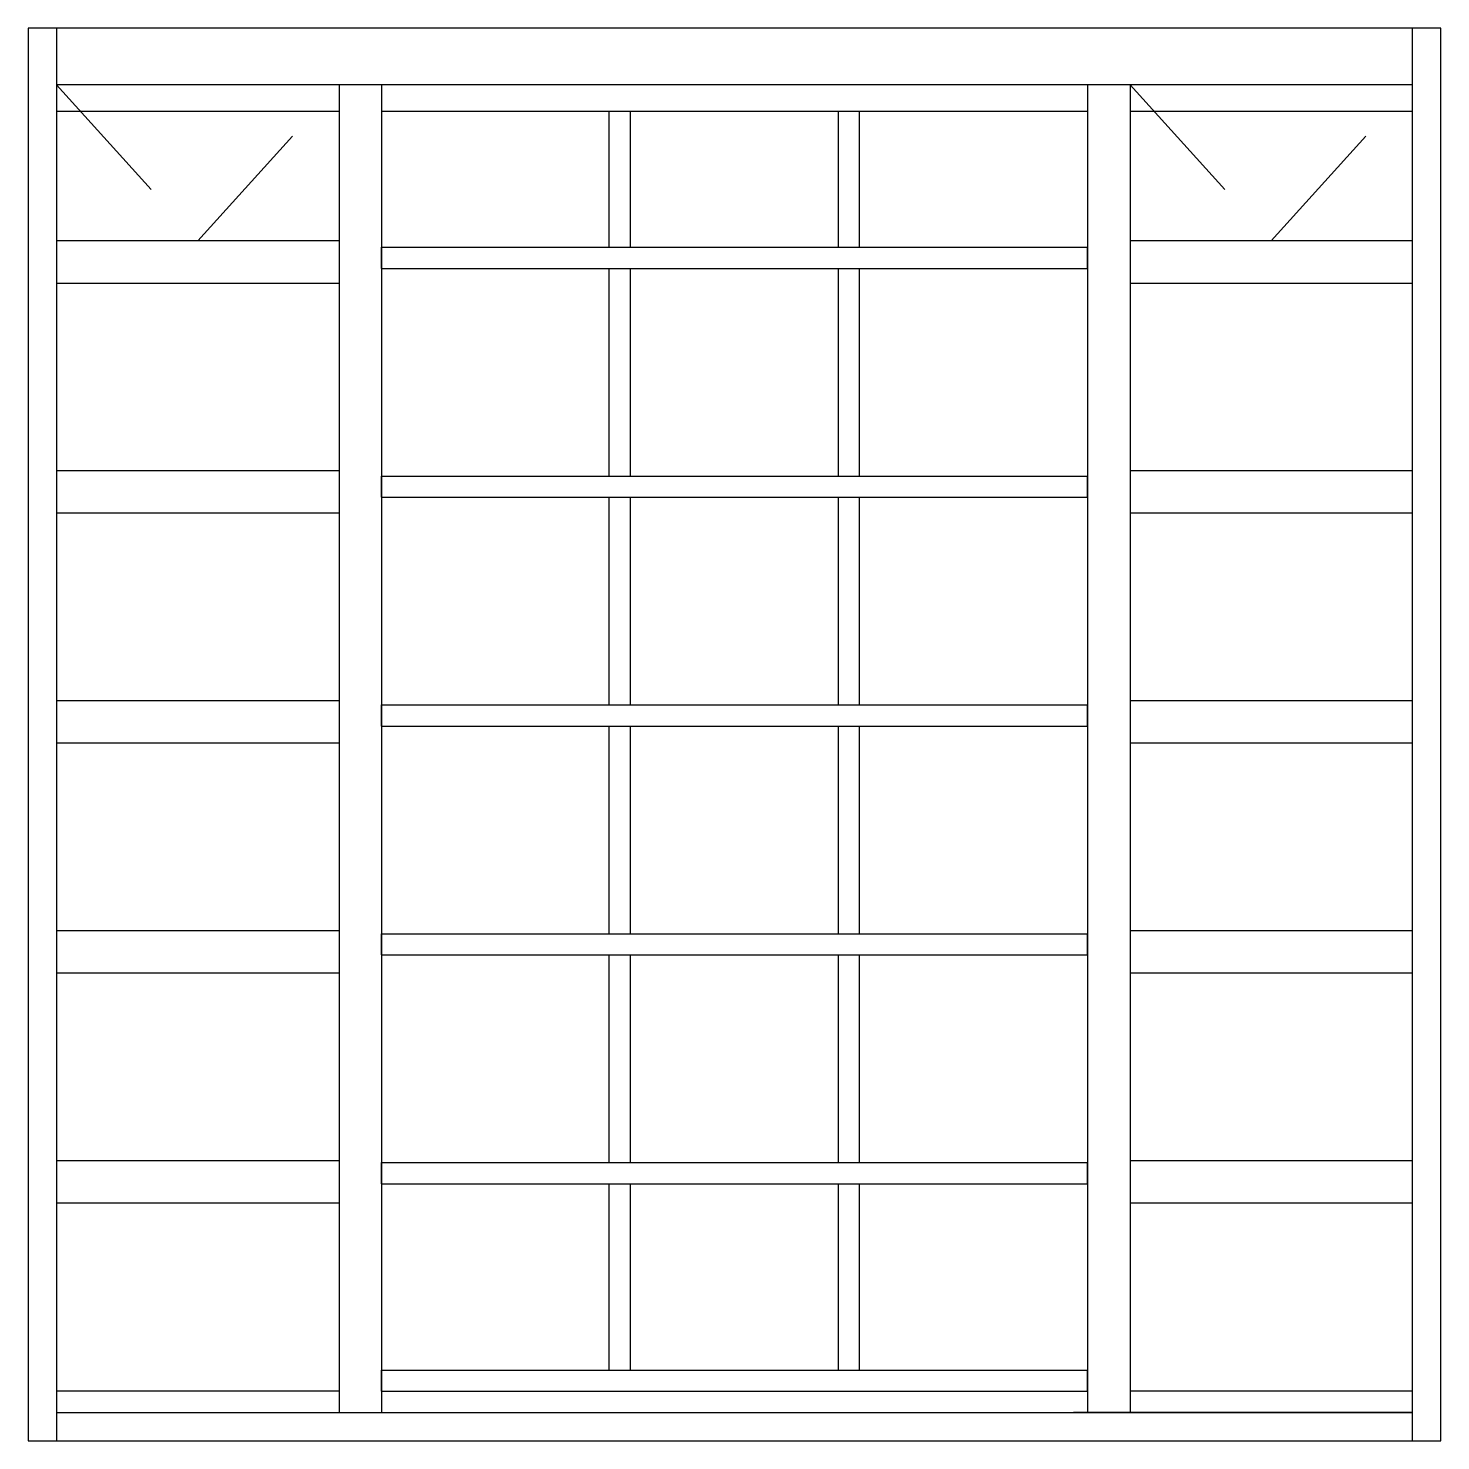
# Model space of a CAD drawing. Header units: millimetres. Extents: x 218.56 to 219.56, y 1328.6 to 1329.6.
import ezdxf

# ---------------------------------------------------------------- set-up
doc = ezdxf.new("R2010")
doc.units = ezdxf.units.MM
doc.header["$LTSCALE"] = 0.5
doc.linetypes.add('HIDDEN2', pattern=[0.1875, 0.125, -0.0625])
doc.layers.add('Gravia_Janelas', color=1, linetype='Continuous')
doc.layers.add('Gravia_Janelas_hidden2', color=1, linetype='HIDDEN2')

msp = doc.modelspace()

# ---------------------------------------------------------------- linework, layer by layer
at = {"layer": 'Gravia_Janelas', "color": 2}
for p, q in [((218.5553, 1329.6034), (218.5553, 1328.6034)), ((219.5553, 1329.6034), (218.5553, 1329.6034)), ((219.5553, 1328.6034), (219.5553, 1329.6034)), ((218.5553, 1328.6034), (219.5553, 1328.6034))]:
    msp.add_line(p, q, dxfattribs=at)
at = {"layer": 'Gravia_Janelas'}
for p, q in [((218.5753, 1329.6034), (218.5753, 1328.6034)), ((219.5353, 1328.6034), (219.5353, 1329.6034)), ((219.5353, 1329.5634), (218.5753, 1329.5634)), ((219.5353, 1329.5634), (218.5753, 1329.5634)), ((218.7753, 1329.5634), (218.7753, 1328.6234)), ((218.8053, 1329.5634), (218.8053, 1328.6234)), ((219.3053, 1329.5634), (219.3053, 1328.6234)), ((219.3353, 1329.5634), (219.3353, 1328.6234)), ((218.7753, 1329.5445), (218.5753, 1329.5445)), ((219.1353, 1329.5445), (218.8053, 1329.5445)), ((218.9666, 1329.4484), (218.9666, 1329.5445)), ((218.9816, 1329.4484), (218.9816, 1329.5445)), ((219.1289, 1329.4484), (219.1289, 1329.5445)), ((219.3053, 1329.5445), (219.1353, 1329.5445)), ((219.1439, 1329.4484), (219.1439, 1329.5445)), ((219.5353, 1329.5445), (219.3353, 1329.5445)), ((218.7753, 1329.4528), (218.5753, 1329.4528)), ((219.5353, 1329.4528), (219.3353, 1329.4528)), ((218.8053, 1329.4484), (219.3052, 1329.4484)), ((218.8053, 1329.4334), (218.8053, 1329.4484)), ((219.3052, 1329.4334), (219.3052, 1329.4484)), ((218.8053, 1329.4334), (219.3052, 1329.4334)), ((218.9666, 1329.2864), (218.9666, 1329.4334)), ((218.9816, 1329.2864), (218.9816, 1329.4334)), ((219.1289, 1329.2864), (219.1289, 1329.4334)), ((219.1439, 1329.2864), (219.1439, 1329.4334)), ((218.7753, 1329.4228), (218.5753, 1329.4228)), ((219.5353, 1329.4228), (219.3353, 1329.4228)), ((218.7753, 1329.29), (218.5753, 1329.29)), ((219.5353, 1329.29), (219.3353, 1329.29)), ((218.8053, 1329.2864), (219.3052, 1329.2864)), ((218.8053, 1329.2714), (218.8053, 1329.2864)), ((219.3052, 1329.2714), (219.3052, 1329.2864)), ((218.8053, 1329.2714), (219.3052, 1329.2714)), ((218.9666, 1329.1244), (218.9666, 1329.2714)), ((218.9816, 1329.1244), (218.9816, 1329.2714)), ((219.1289, 1329.1244), (219.1289, 1329.2714)), ((219.1439, 1329.1244), (219.1439, 1329.2714)), ((218.7753, 1329.26), (218.5753, 1329.26)), ((219.5353, 1329.26), (219.3353, 1329.26)), ((218.7753, 1329.1272), (218.5753, 1329.1272)), ((218.8053, 1329.1244), (219.3052, 1329.1244)), ((218.8053, 1329.1094), (218.8053, 1329.1244)), ((219.3052, 1329.1094), (219.3052, 1329.1244)), ((219.5353, 1329.1272), (219.3353, 1329.1272)), ((218.8053, 1329.1094), (219.3052, 1329.1094)), ((218.9666, 1328.9624), (218.9666, 1329.1094)), ((218.9816, 1328.9624), (218.9816, 1329.1094)), ((219.1289, 1328.9624), (219.1289, 1329.1094)), ((219.1439, 1328.9624), (219.1439, 1329.1094)), ((218.7753, 1329.0972), (218.5753, 1329.0972)), ((219.5353, 1329.0972), (219.3353, 1329.0972)), ((218.7753, 1328.9644), (218.5753, 1328.9644)), ((218.8053, 1328.9624), (219.3052, 1328.9624)), ((218.8053, 1328.9474), (218.8053, 1328.9624)), ((219.3052, 1328.9474), (219.3052, 1328.9624)), ((219.5353, 1328.9644), (219.3353, 1328.9644)), ((218.8053, 1328.9474), (219.3052, 1328.9474)), ((218.9666, 1328.8004), (218.9666, 1328.9474)), ((218.9816, 1328.8004), (218.9816, 1328.9474)), ((219.1289, 1328.8004), (219.1289, 1328.9474)), ((219.1439, 1328.8004), (219.1439, 1328.9474)), ((218.7753, 1328.9344), (218.5753, 1328.9344)), ((219.5353, 1328.9344), (219.3353, 1328.9344)), ((218.7753, 1328.8016), (218.5753, 1328.8016)), ((218.8053, 1328.8004), (219.3052, 1328.8004)), ((218.8053, 1328.7854), (218.8053, 1328.8004)), ((219.3052, 1328.7854), (219.3052, 1328.8004)), ((219.5353, 1328.8016), (219.3353, 1328.8016)), ((218.8053, 1328.7854), (219.3052, 1328.7854)), ((218.9666, 1328.6534), (218.9666, 1328.7854)), ((218.9816, 1328.6534), (218.9816, 1328.7854)), ((219.1289, 1328.6534), (219.1289, 1328.7854)), ((219.1439, 1328.6534), (219.1439, 1328.7854)), ((218.7753, 1328.7716), (218.5753, 1328.7716)), ((219.5353, 1328.7716), (219.3353, 1328.7716)), ((218.8053, 1328.6534), (219.3052, 1328.6534)), ((218.8053, 1328.6384), (218.8053, 1328.6534)), ((219.3052, 1328.6384), (219.3052, 1328.6534)), ((218.7753, 1328.6384), (218.5753, 1328.6384)), ((218.8053, 1328.6384), (219.3052, 1328.6384)), ((219.5353, 1328.6384), (219.3353, 1328.6384)), ((218.5753, 1328.6234), (219.5353, 1328.6234)), ((219.5353, 1328.6234), (219.2953, 1328.6234))]:
    msp.add_line(p, q, dxfattribs=at)
at = {"layer": 'Gravia_Janelas_hidden2'}
for p, q in [((218.5753, 1329.5634), (218.6753, 1329.4528)), ((218.6753, 1329.4528), (218.7753, 1329.5634)), ((219.3353, 1329.5634), (219.4353, 1329.4528)), ((219.4353, 1329.4528), (219.5353, 1329.5634))]:
    msp.add_line(p, q, dxfattribs=at)

doc.saveas('drawing.dxf')
